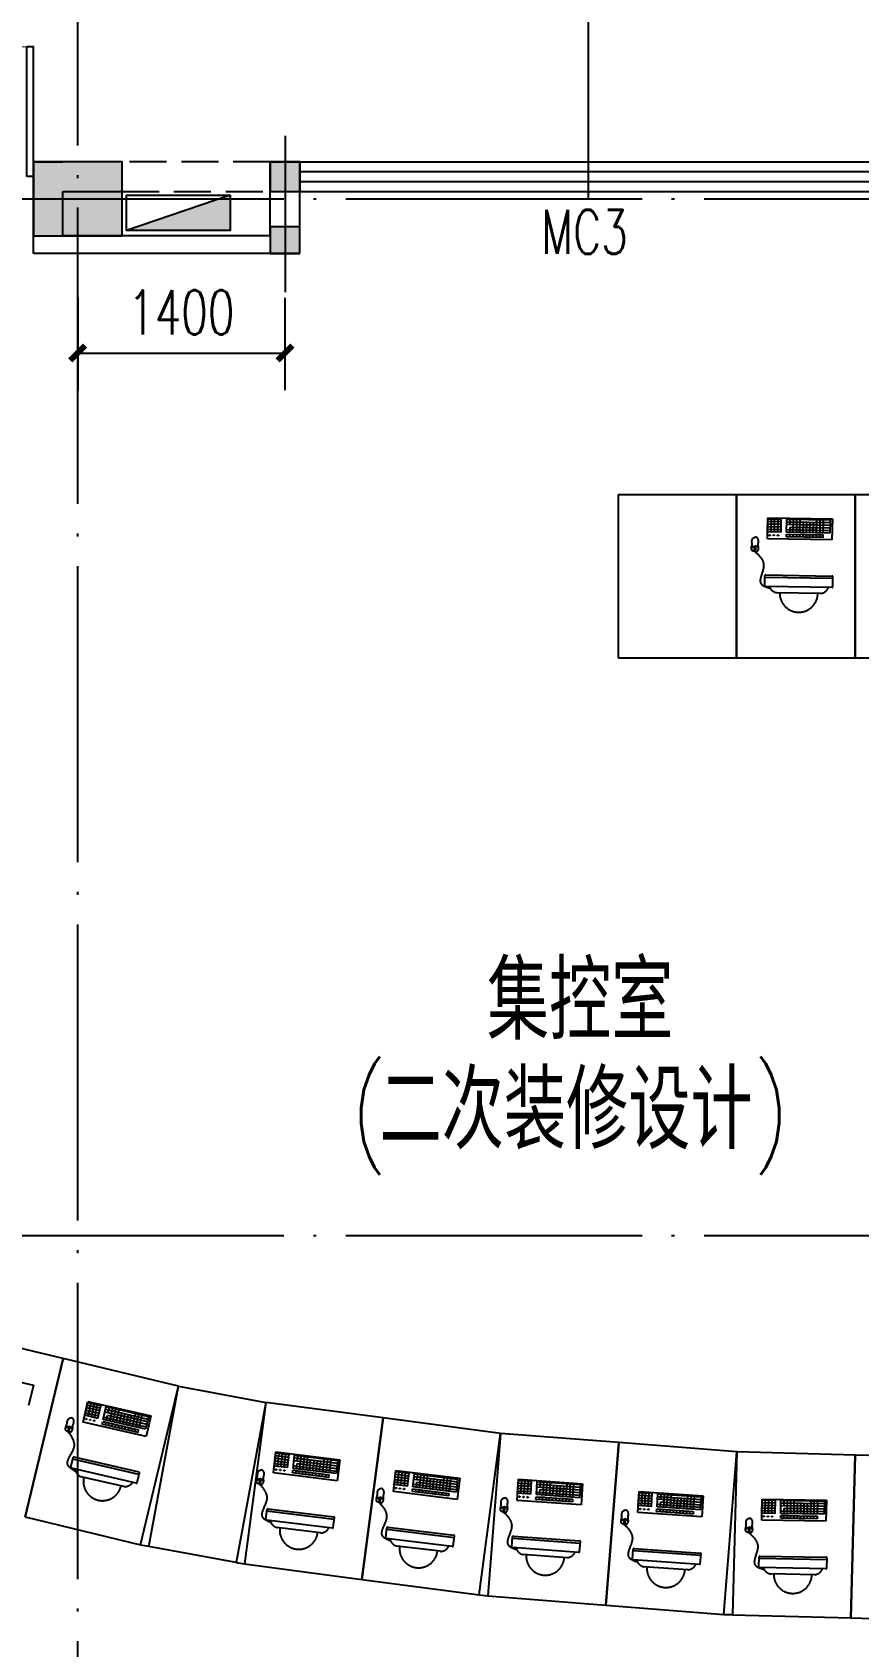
# Model space of a CAD drawing. Extents: x -59142 to 322364, y -122476 to 91021.
# Drawn here: x 32661 to 38244, y 31095 to 41996 of the extents above; entities that cross this region are included whole.
import ezdxf

# ---------------------------------------------------------------- set-up
doc = ezdxf.new("R2010")
doc.units = 0
doc.header["$LTSCALE"] = 1000
doc.header["$MEASUREMENT"] = 0
doc.linetypes.add('DASH', pattern=[0.35, 0.25, -0.1])
doc.linetypes.add('DOTE', pattern=[2.42, 2, -0.2, 0.02, -0.2])
for name, color, linetype in [('CENTRE LINE', 1, 'DOTE'), ('COLUMN', 255, 'Continuous'), ('CURTWALL', 4, 'Continuous'), ('DOTE', 1, 'DOTE'), ('EQUIPMENT', 171, 'Continuous'), ('PUB_DIM', 3, 'Continuous'), ('PUB_HATCH', 255, 'Continuous'), ('TEXT', 62, 'Continuous'), ('WALL', 255, 'Continuous'), ('WINDOW', 4, 'Continuous'), ('WINDOW_TEXT', 7, 'Continuous')]:
    doc.layers.add(name, color=color, linetype=linetype)
doc.styles.add('_TCH_DIM_T3', font='SIMPLEX', dxfattribs={"width": 0.705882, "bigfont": 'GBCBIG'})
doc.styles.add('_TCH_WINDOW', font='SIMPLEX', dxfattribs={"bigfont": 'GBCBIG'})
doc.styles.add('HZTXT', font='geditxt.shx', dxfattribs={"width": 0.8, "bigfont": 'hztxt1.shx'})
doc.styles.get("Standard").update_dxf_attribs({"font": 'gbenor.shx', "bigfont": 'gbcbig.shx'})
doc.dimstyles.new('_TCH_ARCH&&100', dxfattribs={"dimtxt": 297.5, "dimasz": 100, "dimexe": 250, "dimexo": 300, "dimgap": 126.25, "dimtad": 1, "dimdec": 0, "dimzin": 0, "dimdsep": 46, "dimtxsty": '_TCH_DIM_T3', "dimblk": 'ARCHTICK', "dimcen": 0.09, "dimazin": 2, "dimtfac": 1, "dimtdec": 0, "dimtix": 1, "dimtmove": 2, "dimatfit": 3, "dimfxl": 1, "dimtolj": 1, "dimtzin": 0, "dimarcsym": 0})
doc.dimstyles.get("Standard").update_dxf_attribs({"dimscale": 100, "dimtxt": 3.5, "dimasz": 1, "dimexe": 2.5, "dimexo": 3, "dimgap": 1.5, "dimtad": 1, "dimdec": 0, "dimzin": 0, "dimdsep": 46, "dimtxsty": 'Standard', "dimblk": 'ARCHTICK', "dimcen": 0.09, "dimadec": 0, "dimazin": 0, "dimtfac": 1, "dimtdec": 0, "dimtix": 1, "dimtmove": 2, "dimatfit": 3, "dimfxl": 1, "dimtolj": 1, "dimtzin": 0, "dimarcsym": 0})

# ---------------------------------------------------------------- blocks, each defined once
blk = doc.blocks.new('_FZH')
blk.add_lwpolyline([(-0.5, -0.5), (0.5, -0.5), (0.5, 0.5), (-0.5, 0.5)], close=True)
at = {"layer": 'PUB_HATCH'}
blk.add_solid([(-0.5, -0.5), (0.5, -0.5), (-0.5, 0.5), (0.5, 0.5)], dxfattribs=at)
blk = doc.blocks.new('DSADa')
at = {"layer": 'COLUMN', "xscale": 600.0000000000146, "yscale": 500, "zscale": 500}
blk.add_blockref('_FZH', (7100, -40500), dxfattribs=at)
blk = doc.blocks.new('A$C2D237980')
at = {"layer": 'EQUIPMENT'}
for p, q in [((-12350, 12000), (-12350, 10900)), ((-11550, 12000), (-12350, 12000)), ((-11550, 10900), (-11550, 12000)), ((-11550, 12000), (-11550, 10900)), ((-10750, 12000), (-11550, 12000)), ((-10750, 12000), (-10750, 10900)), ((-9950, 12000), (-10750, 12000)), ((-10750, 10900), (-10750, 12000)), ((-12350, 10900), (-11550, 10900)), ((-11550, 10900), (-10750, 10900)), ((-10750, 10900), (-9950, 10900)), ((-16098, 6168), (-16876, 6355)), ((-16098, 6168), (-16355, 5099)), ((-16355, 5099), (-16098, 6168)), ((-15320, 5982), (-16098, 6168)), ((-15577, 4912), (-15320, 5982)), ((-15521, 4900), (-15320, 5982)), ((-15320, 5982), (-14730, 5872)), ((-14730, 5872), (-14931, 4791)), ((-14730, 5872), (-14874, 4782)), ((-14730, 5872), (-14874, 4782)), ((-13937, 5768), (-14730, 5872)), ((-13937, 5768), (-14730, 5872)), ((-14081, 4677), (-13937, 5768)), ((-13937, 5768), (-14081, 4677)), ((-14081, 4677), (-13937, 5768)), ((-13937, 5768), (-14081, 4677)), ((-13144, 5663), (-13937, 5768)), ((-13144, 5663), (-13937, 5768)), ((-13288, 4573), (-13144, 5663)), ((-13288, 4573), (-13144, 5663)), ((-13144, 5663), (-13230, 4567)), ((-13144, 5663), (-13230, 4567)), ((-12346, 5601), (-13144, 5663)), ((-12346, 5601), (-13144, 5663)), ((-12346, 5601), (-12433, 4504)), ((-12433, 4504), (-12346, 5601)), ((-12346, 5601), (-12433, 4504)), ((-12433, 4504), (-12346, 5601)), ((-11549, 5538), (-12346, 5601)), ((-11549, 5538), (-12346, 5601)), ((-11635, 4441), (-11549, 5538)), ((-11635, 4441), (-11549, 5538)), ((-11549, 5538), (-11578, 4438)), ((-10750, 5517), (-11549, 5538)), ((-10779, 4417), (-10750, 5517)), ((-10750, 5517), (-10779, 4417)), ((-9950, 5496), (-10750, 5517)), ((-16355, 5099), (-15577, 4912)), ((-15577, 4912), (-15520, 4901)), ((-14931, 4791), (-15521, 4900)), ((-14931, 4791), (-14874, 4782)), ((-14874, 4782), (-14081, 4677)), ((-14874, 4782), (-14081, 4677)), ((-14081, 4677), (-13288, 4573)), ((-14081, 4677), (-13288, 4573)), ((-13288, 4573), (-13230, 4567)), ((-13230, 4567), (-12433, 4504)), ((-13230, 4567), (-12433, 4504)), ((-12433, 4504), (-11635, 4441)), ((-12433, 4504), (-11635, 4441)), ((-11635, 4441), (-11578, 4440)), ((-11578, 4438), (-10779, 4417)), ((-10779, 4417), (-9979, 4396))]:
    blk.add_line(p, q, dxfattribs=at)
at = {"layer": 'EQUIPMENT', "linetype": 'DASH', "ltscale": 250}
for p, q in [((-11340, 11703), (-11338, 11846)), ((-11340, 11751), (-11338, 11839)), ((-11340, 11751), (-11338, 11839)), ((-11339, 11804), (-11248, 11802)), ((-11339, 11786), (-11249, 11785)), ((-11338, 11846), (-10903, 11838)), ((-11338, 11839), (-11248, 11838)), ((-11338, 11822), (-11248, 11820)), ((-11317, 11750), (-11315, 11839)), ((-11294, 11750), (-11293, 11839)), ((-11272, 11749), (-11270, 11838)), ((-11249, 11749), (-11248, 11838)), ((-11212, 11748), (-11210, 11837)), ((-11212, 11748), (-11210, 11837)), ((-11212, 11748), (-11210, 11837)), ((-11211, 11819), (-10918, 11814)), ((-11211, 11802), (-10918, 11797)), ((-11210, 11837), (-10917, 11832)), ((-11189, 11783), (-10918, 11779)), ((-11189, 11748), (-11189, 11783)), ((-11188, 11801), (-11188, 11837)), ((-11167, 11748), (-11165, 11836)), ((-11144, 11747), (-11143, 11836)), ((-11122, 11747), (-11120, 11836)), ((-11099, 11746), (-11098, 11817)), ((-11077, 11746), (-11075, 11817)), ((-11054, 11746), (-11053, 11817)), ((-11032, 11745), (-11030, 11816)), ((-11009, 11745), (-11007, 11834)), ((-10986, 11744), (-10985, 11833)), ((-10964, 11744), (-10962, 11833)), ((-10917, 11832), (-10919, 11743)), ((-10903, 11838), (-10906, 11696)), ((-11249, 11749), (-11340, 11751)), ((-11249, 11749), (-11340, 11751)), ((-10906, 11696), (-11340, 11703)), ((-11339, 11768), (-11249, 11767)), ((-11212, 11766), (-10919, 11761)), ((-10919, 11743), (-11212, 11748)), ((-11212, 11735), (-11157, 11734)), ((-11212, 11717), (-11212, 11735)), ((-11212, 11717), (-11212, 11735)), ((-11212, 11735), (-10964, 11730)), ((-10964, 11712), (-11212, 11717)), ((-11190, 11716), (-11190, 11734)), ((-11167, 11716), (-11167, 11734)), ((-11145, 11716), (-11144, 11733)), ((-11122, 11715), (-11122, 11733)), ((-11100, 11715), (-11099, 11733)), ((-11077, 11714), (-11077, 11732)), ((-11055, 11714), (-11054, 11732)), ((-11032, 11714), (-11032, 11731)), ((-11010, 11713), (-11009, 11731)), ((-10987, 11713), (-10987, 11731)), ((-10964, 11712), (-10964, 11730)), ((-11426, 11627), (-11426, 11618)), ((-11425, 11653), (-11425, 11643)), ((-11425, 11627), (-11425, 11618)), ((-11424, 11653), (-11424, 11643)), ((-11359, 11387), (-11358, 11455)), ((-11353, 11460), (-10904, 11452)), ((-10899, 11435), (-11358, 11443)), ((-10905, 11375), (-11354, 11382)), ((-10982, 11335), (-11279, 11340)), ((-16723, 6088), (-16299, 5990)), ((-16299, 5990), (-16332, 5851)), ((-15963, 5740), (-15931, 5879)), ((-15952, 5786), (-15932, 5872)), ((-15952, 5786), (-15932, 5872)), ((-15864, 5765), (-15952, 5786)), ((-15864, 5765), (-15952, 5786)), ((-15948, 5803), (-15860, 5783)), ((-15944, 5820), (-15856, 5800)), ((-15940, 5838), (-15852, 5817)), ((-15936, 5855), (-15848, 5835)), ((-15932, 5872), (-15844, 5852)), ((-15931, 5879), (-15507, 5781)), ((-15930, 5781), (-15910, 5867)), ((-15908, 5776), (-15888, 5862)), ((-15886, 5771), (-15866, 5857)), ((-15864, 5765), (-15844, 5852)), ((-15828, 5757), (-15808, 5844)), ((-15828, 5757), (-15808, 5844)), ((-15828, 5757), (-15808, 5844)), ((-15816, 5809), (-15530, 5743)), ((-15812, 5826), (-15526, 5760)), ((-15808, 5844), (-15522, 5778)), ((-15806, 5752), (-15798, 5787)), ((-15798, 5787), (-15534, 5726)), ((-15794, 5804), (-15786, 5838)), ((-15784, 5747), (-15764, 5833)), ((-15762, 5742), (-15742, 5828)), ((-15740, 5737), (-15720, 5823)), ((-15718, 5732), (-15702, 5801)), ((-15696, 5727), (-15680, 5796)), ((-15674, 5722), (-15658, 5791)), ((-15652, 5716), (-15636, 5786)), ((-15630, 5711), (-15610, 5798)), ((-15608, 5706), (-15588, 5793)), ((-15586, 5701), (-15566, 5788)), ((-15522, 5778), (-15542, 5691)), ((-15507, 5781), (-15539, 5642)), ((-16062, 5682), (-16064, 5674)), ((-16061, 5682), (-16063, 5674)), ((-16056, 5708), (-16058, 5699)), ((-16055, 5708), (-16057, 5698)), ((-15539, 5642), (-15963, 5740)), ((-15835, 5726), (-15831, 5744)), ((-15835, 5726), (-15831, 5744)), ((-15593, 5670), (-15835, 5726)), ((-15831, 5744), (-15777, 5731)), ((-15831, 5744), (-15589, 5688)), ((-15542, 5691), (-15828, 5757)), ((-15824, 5774), (-15538, 5708)), ((-15813, 5721), (-15809, 5738)), ((-15791, 5716), (-15787, 5733)), ((-15769, 5711), (-15765, 5728)), ((-15747, 5706), (-15743, 5723)), ((-15725, 5701), (-15721, 5718)), ((-15703, 5696), (-15699, 5713)), ((-15681, 5691), (-15677, 5708)), ((-15659, 5686), (-15655, 5703)), ((-15637, 5681), (-15633, 5698)), ((-15615, 5676), (-15611, 5693)), ((-15593, 5670), (-15589, 5688)), ((-16047, 5435), (-16032, 5500)), ((-15587, 5386), (-16034, 5489)), ((-16026, 5504), (-15588, 5403)), ((-14678, 5396), (-14661, 5538)), ((-14672, 5443), (-14661, 5531)), ((-14672, 5443), (-14661, 5531)), ((-14670, 5461), (-14580, 5450)), ((-14668, 5478), (-14578, 5467)), ((-14666, 5496), (-14576, 5485)), ((-14664, 5513), (-14574, 5502)), ((-14661, 5538), (-14229, 5485)), ((-14661, 5531), (-14572, 5520)), ((-14650, 5440), (-14639, 5528)), ((-14627, 5437), (-14617, 5526)), ((-14605, 5435), (-14594, 5523)), ((-14583, 5432), (-14572, 5520)), ((-14545, 5427), (-14535, 5516)), ((-14545, 5427), (-14535, 5516)), ((-14545, 5427), (-14535, 5516)), ((-14539, 5480), (-14248, 5445)), ((-14537, 5498), (-14246, 5462)), ((-14535, 5516), (-14244, 5480)), ((-14523, 5425), (-14519, 5460)), ((-14519, 5460), (-14250, 5427)), ((-14517, 5477), (-14512, 5513)), ((-14501, 5422), (-14490, 5510)), ((-14478, 5419), (-14467, 5507)), ((-14456, 5416), (-14445, 5505)), ((-14434, 5414), (-14425, 5484)), ((-14411, 5411), (-14403, 5481)), ((-14389, 5408), (-14380, 5479)), ((-14366, 5405), (-14358, 5476)), ((-14344, 5403), (-14333, 5491)), ((-14322, 5400), (-14311, 5488)), ((-14299, 5397), (-14288, 5485)), ((-14244, 5480), (-14255, 5392)), ((-14229, 5485), (-14247, 5343)), ((-15605, 5328), (-16043, 5429)), ((-15689, 5304), (-15978, 5371)), ((-14768, 5355), (-14769, 5345)), ((-14767, 5355), (-14768, 5345)), ((-14247, 5343), (-14678, 5396)), ((-14583, 5432), (-14672, 5443)), ((-14583, 5432), (-14672, 5443)), ((-14549, 5396), (-14547, 5414)), ((-14549, 5396), (-14547, 5414)), ((-14303, 5366), (-14549, 5396)), ((-14547, 5414), (-14492, 5407)), ((-14547, 5414), (-14301, 5383)), ((-14255, 5392), (-14545, 5427)), ((-14543, 5445), (-14252, 5409)), ((-14527, 5393), (-14525, 5411)), ((-14505, 5391), (-14502, 5408)), ((-14482, 5388), (-14480, 5405)), ((-14460, 5385), (-14458, 5403)), ((-14437, 5382), (-14435, 5400)), ((-14415, 5380), (-14413, 5397)), ((-14393, 5377), (-14390, 5394)), ((-14370, 5374), (-14368, 5392)), ((-14348, 5371), (-14346, 5389)), ((-14326, 5369), (-14323, 5386)), ((-14303, 5366), (-14301, 5383)), ((-13868, 5271), (-13851, 5413)), ((-13863, 5318), (-13852, 5406)), ((-13863, 5318), (-13852, 5406)), ((-13858, 5353), (-13769, 5342)), ((-13856, 5371), (-13767, 5360)), ((-13854, 5388), (-13764, 5377)), ((-13852, 5406), (-13762, 5395)), ((-13851, 5413), (-13420, 5360)), ((-13840, 5315), (-13829, 5403)), ((-13818, 5312), (-13807, 5401)), ((-13795, 5310), (-13785, 5398)), ((-13773, 5307), (-13762, 5395)), ((-13736, 5302), (-13725, 5391)), ((-13736, 5302), (-13725, 5391)), ((-13736, 5302), (-13725, 5391)), ((-13729, 5355), (-13439, 5320)), ((-13727, 5373), (-13436, 5337)), ((-13725, 5391), (-13434, 5355)), ((-13707, 5353), (-13703, 5388)), ((-13691, 5297), (-13680, 5385)), ((-13669, 5294), (-13658, 5382)), ((-13646, 5291), (-13636, 5380)), ((-13624, 5289), (-13615, 5359)), ((-13602, 5286), (-13593, 5356)), ((-13579, 5283), (-13571, 5354)), ((-13557, 5280), (-13548, 5351)), ((-13534, 5278), (-13524, 5366)), ((-13512, 5275), (-13501, 5363)), ((-13490, 5272), (-13479, 5360)), ((-13434, 5355), (-13445, 5267)), ((-13420, 5360), (-13437, 5218)), ((-13033, 5211), (-13023, 5354)), ((-13030, 5259), (-13024, 5347)), ((-13030, 5259), (-13024, 5347)), ((-13024, 5347), (-12934, 5341)), ((-13023, 5354), (-12590, 5323)), ((-13007, 5257), (-13001, 5346)), ((-12985, 5256), (-12979, 5344)), ((-12962, 5254), (-12956, 5343)), ((-14771, 5329), (-14772, 5320)), ((-14770, 5328), (-14771, 5320)), ((-13437, 5218), (-13868, 5271)), ((-13773, 5307), (-13863, 5318)), ((-13773, 5307), (-13863, 5318)), ((-13860, 5336), (-13771, 5325)), ((-13740, 5271), (-13738, 5289)), ((-13740, 5271), (-13738, 5289)), ((-13494, 5241), (-13740, 5271)), ((-13738, 5289), (-13683, 5282)), ((-13738, 5289), (-13491, 5258)), ((-13445, 5267), (-13736, 5302)), ((-13734, 5320), (-13443, 5284)), ((-13717, 5268), (-13715, 5286)), ((-13714, 5300), (-13709, 5335)), ((-13709, 5335), (-13441, 5302)), ((-13695, 5266), (-13693, 5283)), ((-13673, 5263), (-13670, 5280)), ((-13650, 5260), (-13648, 5278)), ((-13628, 5257), (-13626, 5275)), ((-13605, 5255), (-13603, 5272)), ((-13583, 5252), (-13581, 5269)), ((-13561, 5249), (-13559, 5267)), ((-13538, 5246), (-13536, 5264)), ((-13516, 5244), (-13514, 5261)), ((-13494, 5241), (-13491, 5258)), ((-12940, 5252), (-13030, 5259)), ((-12940, 5252), (-13030, 5259)), ((-13028, 5276), (-12939, 5270)), ((-13027, 5294), (-12937, 5288)), ((-13026, 5312), (-12936, 5306)), ((-13025, 5330), (-12935, 5323)), ((-12940, 5252), (-12934, 5341)), ((-12905, 5218), (-12903, 5236)), ((-12905, 5218), (-12903, 5236)), ((-12903, 5236), (-12848, 5232)), ((-12903, 5236), (-12656, 5219)), ((-12902, 5250), (-12896, 5338)), ((-12902, 5250), (-12896, 5338)), ((-12902, 5250), (-12896, 5338)), ((-12610, 5229), (-12902, 5250)), ((-12901, 5267), (-12609, 5247)), ((-12899, 5303), (-12606, 5282)), ((-12897, 5321), (-12605, 5300)), ((-12896, 5338), (-12604, 5318)), ((-12882, 5217), (-12881, 5234)), ((-12880, 5248), (-12877, 5284)), ((-12877, 5284), (-12608, 5265)), ((-12876, 5301), (-12874, 5337)), ((-12860, 5215), (-12858, 5233)), ((-12857, 5247), (-12851, 5335)), ((-12835, 5245), (-12829, 5334)), ((-12812, 5243), (-12806, 5332)), ((-12790, 5242), (-12785, 5313)), ((-12767, 5240), (-12762, 5311)), ((-12745, 5239), (-12740, 5310)), ((-12722, 5237), (-12717, 5308)), ((-12700, 5236), (-12694, 5324)), ((-12677, 5234), (-12671, 5323)), ((-12655, 5232), (-12649, 5321)), ((-12604, 5318), (-12610, 5229)), ((-12590, 5323), (-12600, 5181)), ((-12218, 5129), (-12208, 5271)), ((-12215, 5176), (-12209, 5265)), ((-12215, 5176), (-12209, 5265)), ((-12210, 5247), (-12120, 5241)), ((-12209, 5265), (-12119, 5259)), ((-12208, 5271), (-11775, 5241)), ((-12192, 5175), (-12186, 5263)), ((-12170, 5173), (-12164, 5262)), ((-12147, 5172), (-12141, 5260)), ((-12125, 5170), (-12119, 5259)), ((-12087, 5167), (-12081, 5256)), ((-12087, 5167), (-12081, 5256)), ((-12087, 5167), (-12081, 5256)), ((-12082, 5238), (-11790, 5218)), ((-12081, 5256), (-11789, 5235)), ((-12061, 5219), (-12059, 5254)), ((-12042, 5164), (-12036, 5253)), ((-12020, 5163), (-12014, 5251)), ((-11997, 5161), (-11991, 5250)), ((-11885, 5153), (-11879, 5242)), ((-11862, 5152), (-11856, 5240)), ((-11840, 5150), (-11834, 5239)), ((-11789, 5235), (-11795, 5147)), ((-11775, 5241), (-11785, 5099)), ((-14729, 5084), (-14721, 5151)), ((-14267, 5083), (-14723, 5139)), ((-14716, 5155), (-14270, 5100)), ((-13961, 5204), (-13962, 5195)), ((-13960, 5204), (-13961, 5195)), ((-13958, 5230), (-13959, 5220)), ((-13957, 5230), (-13958, 5220)), ((-13122, 5139), (-13123, 5131)), ((-13121, 5139), (-13122, 5131)), ((-13120, 5166), (-13121, 5156)), ((-13119, 5166), (-13120, 5156)), ((-12600, 5181), (-13033, 5211)), ((-12657, 5201), (-12905, 5218)), ((-12837, 5214), (-12836, 5231)), ((-12815, 5212), (-12813, 5230)), ((-12792, 5210), (-12791, 5228)), ((-12770, 5209), (-12768, 5227)), ((-12747, 5207), (-12746, 5225)), ((-12725, 5206), (-12723, 5223)), ((-12702, 5204), (-12701, 5222)), ((-12680, 5203), (-12678, 5220)), ((-12657, 5201), (-12656, 5219)), ((-11785, 5099), (-12218, 5129)), ((-12125, 5170), (-12215, 5176)), ((-12125, 5170), (-12215, 5176)), ((-12213, 5194), (-12124, 5188)), ((-12212, 5212), (-12122, 5205)), ((-12211, 5229), (-12121, 5223)), ((-12090, 5136), (-12088, 5154)), ((-12090, 5136), (-12088, 5154)), ((-11842, 5119), (-12090, 5136)), ((-12088, 5154), (-12033, 5150)), ((-12088, 5154), (-11841, 5136)), ((-11795, 5147), (-12087, 5167)), ((-12086, 5185), (-11794, 5165)), ((-12084, 5221), (-11791, 5200)), ((-12067, 5134), (-12066, 5152)), ((-12065, 5166), (-12062, 5201)), ((-12062, 5201), (-11793, 5182)), ((-12045, 5133), (-12043, 5150)), ((-12022, 5131), (-12021, 5149)), ((-12000, 5130), (-11998, 5147)), ((-11977, 5128), (-11976, 5146)), ((-11975, 5159), (-11970, 5230)), ((-11955, 5126), (-11953, 5144)), ((-11952, 5158), (-11947, 5229)), ((-11932, 5125), (-11931, 5143)), ((-11930, 5156), (-11925, 5227)), ((-11910, 5123), (-11908, 5141)), ((-11907, 5155), (-11902, 5226)), ((-11887, 5122), (-11886, 5139)), ((-11865, 5120), (-11863, 5138)), ((-11842, 5119), (-11841, 5136)), ((-11380, 5078), (-11378, 5220)), ((-11379, 5125), (-11378, 5214)), ((-11379, 5125), (-11378, 5214)), ((-11379, 5178), (-11288, 5177)), ((-11379, 5161), (-11289, 5159)), ((-11379, 5143), (-11289, 5141)), ((-11289, 5123), (-11379, 5125)), ((-11289, 5123), (-11379, 5125)), ((-11378, 5220), (-10943, 5213)), ((-11378, 5214), (-11288, 5212)), ((-11378, 5196), (-11288, 5195)), ((-11357, 5125), (-11355, 5213)), ((-11334, 5124), (-11333, 5213)), ((-11312, 5124), (-11310, 5213)), ((-11289, 5123), (-11288, 5212)), ((-11252, 5123), (-11250, 5212)), ((-11252, 5123), (-11250, 5212)), ((-11252, 5123), (-11250, 5212)), ((-11251, 5194), (-10958, 5189)), ((-11251, 5176), (-10958, 5171)), ((-11251, 5141), (-10958, 5135)), ((-11250, 5212), (-10957, 5206)), ((-11229, 5158), (-10958, 5153)), ((-11229, 5122), (-11229, 5158)), ((-11228, 5176), (-11228, 5211)), ((-11207, 5122), (-11205, 5211)), ((-11184, 5122), (-11183, 5210)), ((-11162, 5121), (-11160, 5210)), ((-11139, 5121), (-11138, 5192)), ((-11117, 5120), (-11115, 5191)), ((-11094, 5120), (-11093, 5191)), ((-11071, 5120), (-11070, 5191)), ((-11049, 5119), (-11047, 5208)), ((-11026, 5119), (-11025, 5208)), ((-11004, 5118), (-11002, 5207)), ((-10957, 5206), (-10959, 5118)), ((-10943, 5213), (-10946, 5070)), ((-14279, 5024), (-14725, 5078)), ((-14360, 4992), (-14655, 5028)), ((-13920, 4959), (-13912, 5026)), ((-13906, 5030), (-13460, 4976)), ((-12307, 5057), (-12308, 5048)), ((-12306, 5057), (-12307, 5048)), ((-12305, 5083), (-12306, 5074)), ((-12304, 5083), (-12305, 5073)), ((-11465, 5028), (-11465, 5018)), ((-11464, 5027), (-11464, 5018)), ((-10946, 5070), (-11380, 5078)), ((-10959, 5118), (-11252, 5123)), ((-11252, 5109), (-11197, 5108)), ((-11252, 5091), (-11252, 5109)), ((-11252, 5091), (-11252, 5109)), ((-11252, 5109), (-11004, 5105)), ((-11004, 5087), (-11252, 5091)), ((-11230, 5091), (-11230, 5109)), ((-11207, 5090), (-11207, 5108)), ((-11185, 5090), (-11184, 5108)), ((-11162, 5090), (-11162, 5107)), ((-11140, 5089), (-11139, 5107)), ((-11117, 5089), (-11117, 5107)), ((-11095, 5088), (-11094, 5106)), ((-11072, 5088), (-11072, 5106)), ((-11049, 5088), (-11049, 5105)), ((-11027, 5087), (-11027, 5105)), ((-11004, 5087), (-11004, 5105)), ((-13470, 4899), (-13916, 4953)), ((-13457, 4958), (-13913, 5014)), ((-13068, 4897), (-13063, 4964)), ((-12606, 4921), (-13064, 4953)), ((-13058, 4969), (-12610, 4938)), ((-11466, 5001), (-11466, 4992)), ((-11465, 5001), (-11465, 4992)), ((-13550, 4867), (-13845, 4903)), ((-12615, 4860), (-13064, 4892)), ((-12694, 4824), (-12991, 4845)), ((-12253, 4815), (-12248, 4882)), ((-11791, 4838), (-12249, 4870)), ((-11800, 4778), (-12249, 4809)), ((-12243, 4887), (-11795, 4855)), ((-11399, 4762), (-11398, 4829)), ((-10939, 4810), (-11398, 4818)), ((-11393, 4834), (-10943, 4827)), ((-11879, 4742), (-12176, 4763)), ((-10945, 4749), (-11394, 4757)), ((-11022, 4709), (-11319, 4714))]:
    blk.add_line(p, q, dxfattribs=at)
at = {"layer": 'EQUIPMENT', "linetype": 'DASH', "ltscale": 200}
for p, q in [((-10900, 11379), (-10899, 11447)), ((-15599, 5331), (-15584, 5397)), ((-14274, 5028), (-14265, 5095)), ((-13464, 4903), (-13456, 4970)), ((-12610, 4865), (-12605, 4932)), ((-11795, 4783), (-11790, 4850)), ((-10940, 4754), (-10939, 4821))]:
    blk.add_line(p, q, dxfattribs=at)
at = {"layer": 'EQUIPMENT', "linetype": 'DASH', "ltscale": 250}
for centre in [(-11326, 11728), (-11298, 11728), (-11270, 11727), (-15943, 5761), (-15916, 5755), (-15889, 5749), (-14661, 5419), (-14633, 5416), (-14605, 5413), (-13851, 5294), (-13823, 5291), (-13796, 5288), (-13017, 5236), (-12989, 5234), (-12961, 5232), (-12202, 5153), (-12174, 5151), (-12146, 5150), (-11366, 5103), (-11338, 5102), (-11310, 5102)]:
    blk.add_circle(centre, 3.1, dxfattribs=at)
for centre, radius, start, end in [((-11353, 11455), 5, 89.0037, 179), ((-11354, 11387), 5, 179, 269), ((-11268, 11405), 65.7, 200.1197, 260.9248), ((-11130, 11337), 129, 179.0037, 359.0037), ((-10990, 11400), 65.7, 277.0752, 337.8803), ((-16027, 5499), 5, 77.0037, 167), ((-16042, 5434), 5, 167, 257), ((-15954, 5432), 65.7, 188.1197, 248.9248), ((-15833, 5338), 129, 167.0037, 347.0037), ((-15683, 5370), 65.7, 265.0752, 325.8803), ((-14716, 5150), 5, 83.0037, 173), ((-14725, 5083), 5, 173, 263), ((-14637, 5091), 65.7, 194.1197, 254.9248), ((-14507, 5010), 129, 173.0037, 353.0037), ((-14361, 5057), 65.7, 271.0752, 331.8803), ((-13907, 5025), 5, 83.0037, 173), ((-13915, 4958), 5, 173, 263), ((-13828, 4966), 65.7, 194.1197, 254.9248), ((-13058, 4964), 5, 86.0037, 176), ((-13698, 4885), 129, 173.0037, 353.0037), ((-13552, 4932), 65.7, 271.0752, 331.8803), ((-13063, 4897), 5, 176, 266), ((-12977, 4909), 65.7, 197.1197, 257.9248), ((-12842, 4835), 129, 176.0037, 356.0037), ((-12699, 4890), 65.7, 274.0752, 334.8803), ((-12248, 4814), 5, 176, 266), ((-12243, 4882), 5, 86.0037, 176), ((-12162, 4827), 65.7, 197.1197, 257.9248), ((-11393, 4829), 5, 89.0037, 179), ((-12027, 4752), 129, 176.0037, 356.0037), ((-11884, 4808), 65.7, 274.0752, 334.8803), ((-11394, 4762), 5, 179, 269), ((-11308, 4779), 65.7, 200.1197, 260.9248), ((-11170, 4712), 129, 179.0037, 359.0037), ((-11030, 4774), 65.7, 277.0752, 337.8803)]:
    blk.add_arc(centre, radius, start, end, dxfattribs=at)
at = {"layer": 'EQUIPMENT', "linetype": 'DASH', "ltscale": 200}
for centre, start, end in [((-10904, 11447), 359, 89.0037), ((-10905, 11380), 269, 359), ((-15589, 5398), 347, 77.0037), ((-15604, 5332), 257, 347), ((-14279, 5028), 263, 353), ((-14270, 5096), 353, 83.0037), ((-13461, 4971), 353, 83.0037), ((-12610, 4933), 356, 86.0037), ((-13469, 4904), 263, 353), ((-12615, 4865), 266, 356), ((-11795, 4850), 356, 86.0037), ((-10944, 4822), 359, 89.0037), ((-11800, 4783), 266, 356), ((-10945, 4754), 269, 359)]:
    blk.add_arc(centre, 5, start, end, dxfattribs=at)
at = {"layer": 'EQUIPMENT', "linetype": 'DASH', "ltscale": 250}
for centre, major_axis in [((-11425, 11635), (-0.15, -8.48)), ((-11425, 11635), (-0.07, -3.81)), ((-16060, 5690), (-1.91, -8.26)), ((-16060, 5690), (-0.86, -3.71)), ((-14769, 5337), (-1.03, -8.42)), ((-14769, 5337), (-0.46, -3.78)), ((-13960, 5212), (-1.03, -8.42)), ((-13960, 5212), (-0.46, -3.78)), ((-13121, 5148), (-0.59, -8.46)), ((-13121, 5148), (-0.27, -3.8)), ((-12306, 5065), (-0.59, -8.46)), ((-12306, 5065), (-0.27, -3.8)), ((-11465, 5009), (-0.15, -8.48)), ((-11465, 5009), (-0.07, -3.81))]:
    blk.add_ellipse(centre, major_axis=major_axis, ratio=0.331977, dxfattribs=at)
for points in [[(-11425, 11618), (-11444, 11624), (-11449, 11641), (-11445, 11667), (-11446, 11681), (-11444, 11699), (-11434, 11712), (-11424, 11715)], [(-11425, 11618), (-11407, 11623), (-11401, 11640), (-11404, 11666), (-11402, 11681), (-11403, 11699), (-11413, 11712), (-11424, 11715)], [(-11449, 11645), (-11437, 11652), (-11425, 11655)], [(-11449, 11642), (-11437, 11649), (-11425, 11653)], [(-11401, 11644), (-11413, 11651), (-11425, 11655)], [(-11425, 11618), (-11367, 11526), (-11385, 11401), (-11325, 11371)], [(-11401, 11641), (-11413, 11649), (-11424, 11653)], [(-16064, 5674), (-16080, 5684), (-16082, 5702), (-16073, 5726), (-16071, 5740), (-16065, 5757), (-16052, 5768), (-16042, 5769)], [(-16082, 5703), (-16068, 5707), (-16056, 5708)], [(-16064, 5674), (-16026, 5572), (-16070, 5453), (-16017, 5411)], [(-16081, 5705), (-16068, 5709), (-16055, 5710)], [(-16064, 5674), (-16045, 5675), (-16035, 5691), (-16033, 5717), (-16028, 5730), (-16026, 5748), (-16032, 5763), (-16042, 5769)], [(-16034, 5694), (-16044, 5704), (-16055, 5710)], [(-16035, 5692), (-16045, 5701), (-16055, 5708)], [(-14771, 5320), (-14789, 5328), (-14793, 5346), (-14786, 5371), (-14785, 5385), (-14782, 5403), (-14770, 5415), (-14759, 5417)], [(-14793, 5347), (-14780, 5352), (-14768, 5355)], [(-14792, 5349), (-14779, 5355), (-14767, 5357)], [(-14771, 5320), (-14752, 5323), (-14744, 5340), (-14745, 5366), (-14742, 5380), (-14741, 5398), (-14750, 5412), (-14759, 5417)], [(-14744, 5343), (-14755, 5352), (-14767, 5357)], [(-14744, 5341), (-14755, 5349), (-14767, 5355)], [(-14771, 5320), (-14723, 5223), (-14754, 5100), (-14697, 5064)], [(-13962, 5195), (-13979, 5203), (-13983, 5221), (-13976, 5246), (-13976, 5260), (-13972, 5278), (-13960, 5290), (-13950, 5292)], [(-13962, 5195), (-13943, 5198), (-13935, 5215), (-13935, 5241), (-13932, 5255), (-13932, 5273), (-13940, 5287), (-13950, 5292)], [(-13983, 5224), (-13970, 5230), (-13957, 5232)], [(-13983, 5222), (-13970, 5227), (-13958, 5230)], [(-13962, 5195), (-13914, 5098), (-13945, 4975), (-13888, 4939)], [(-13934, 5218), (-13946, 5227), (-13957, 5232)], [(-13935, 5216), (-13946, 5224), (-13957, 5230)], [(-13122, 5131), (-13140, 5138), (-13145, 5155), (-13139, 5181), (-13140, 5195), (-13137, 5213), (-13126, 5226), (-13116, 5228)], [(-13145, 5158), (-13132, 5165), (-13120, 5168)], [(-13145, 5156), (-13132, 5163), (-13120, 5166)], [(-13122, 5131), (-13104, 5135), (-13096, 5152), (-13098, 5178), (-13096, 5192), (-13096, 5210), (-13105, 5224), (-13116, 5228)], [(-13122, 5131), (-13069, 5036), (-13094, 4912), (-13035, 4879)], [(-13096, 5155), (-13108, 5163), (-13120, 5168)], [(-13096, 5153), (-13108, 5161), (-13119, 5166)], [(-12307, 5048), (-12325, 5055), (-12330, 5073), (-12324, 5098), (-12325, 5113), (-12322, 5130), (-12311, 5143), (-12301, 5145)], [(-12307, 5048), (-12289, 5053), (-12281, 5069), (-12283, 5096), (-12281, 5110), (-12281, 5128), (-12290, 5142), (-12301, 5145)], [(-12330, 5076), (-12317, 5082), (-12305, 5086)], [(-12330, 5074), (-12317, 5080), (-12305, 5083)], [(-12307, 5048), (-12254, 4954), (-12279, 4829), (-12220, 4796)], [(-12281, 5073), (-12293, 5081), (-12305, 5086)], [(-12281, 5070), (-12293, 5078), (-12304, 5083)], [(-11465, 4992), (-11483, 4998), (-11489, 5016), (-11485, 5042), (-11486, 5056), (-11484, 5074), (-11474, 5087), (-11464, 5090)], [(-11489, 5019), (-11477, 5026), (-11465, 5030)], [(-11489, 5017), (-11477, 5024), (-11465, 5028)], [(-11465, 4992), (-11447, 4998), (-11441, 5015), (-11444, 5041), (-11442, 5055), (-11443, 5073), (-11453, 5087), (-11464, 5090)], [(-11440, 5018), (-11453, 5026), (-11465, 5030)], [(-11441, 5016), (-11453, 5023), (-11464, 5027)], [(-11465, 4992), (-11407, 4901), (-11425, 4775), (-11365, 4745)]]:
    blk.add_spline(points, degree=3, dxfattribs=at)
blk = doc.blocks.new('trwt')
at = {"layer": 'EQUIPMENT'}
h = blk.add_hatch(color=256, dxfattribs=at)
h.dxf.hatch_style = 1
h.paths.add_polyline_path([(240, 0), (240, 700), (0, 700)])
blk.add_line((0, 700), (240, 0), dxfattribs=at)
blk.add_lwpolyline([(0, 700), (240, 700), (240, 0), (0, 0)], close=True, dxfattribs=at)
blk = doc.blocks.new('_ArchTick')
at = {"color": 0, "linetype": 'ByBlock', "const_width": 0.4}
blk.add_lwpolyline([(-0.5, -0.5), (0.5, 0.5)], dxfattribs=at)
blk = doc.blocks.new('*D926')
at = {"layer": 'Defpoints', "color": 0, "transparency": 16777216}
for p in [(32968, 40502), (34368, 40502), (34368, 39830)]:
    blk.add_point(p, dxfattribs=at)
at = {"layer": 'PUB_DIM', "color": 0, "lineweight": -2, "transparency": 16777216}
for p, q in [((32968, 40202), (32968, 39580)), ((34368, 40202), (34368, 39580)), ((32968, 39830), (34368, 39830))]:
    blk.add_line(p, q, dxfattribs=at)
at = {"layer": 'PUB_DIM', "color": 0, "lineweight": -2, "transparency": 16777216, "xscale": 100, "yscale": 100, "zscale": 100, "rotation": 180}
blk.add_blockref('_ArchTick', (32968, 39830), dxfattribs=at)
at = {"layer": 'PUB_DIM', "color": 0, "lineweight": -2, "transparency": 16777216, "xscale": 100, "yscale": 100, "zscale": 100}
blk.add_blockref('_ArchTick', (34368, 39830), dxfattribs=at)
at = {"layer": 'PUB_DIM', "color": 0, "transparency": 16777216, "insert": (33668, 40105), "char_height": 297.5, "attachment_point": 5, "style": '_TCH_DIM_T3'}
blk.add_mtext('\\A1;1400', dxfattribs=at)
blk = doc.blocks.new('$DorLib2D$00000002')
for p, q in [((-0.5, 0), (-0.5, 0.4875)), ((-0.475, 0.4875), (-0.5, 0.4875)), ((-0.475, 0), (-0.475, 0.4875)), ((0.475, 0), (0.475, 0.4875)), ((0.475, 0.4875), (0.5, 0.4875)), ((0.5, 0), (0.5, 0.4875)), ((-0.5, 0), (-0.475, 0)), ((0.5, 0), (0.475, 0))]:
    blk.add_line(p, q)
at = {"lineweight": 13}
for centre, start, end in [((-0.4875, 0), 0, 88.53072), ((0.4875, 0), 91.46928, 180)]:
    blk.add_arc(centre, 0.4875, start, end, dxfattribs=at)
blk = doc.blocks.new('*D1617')
at = {"color": 0, "lineweight": -2, "transparency": 16777216}
for p, q in [((28968, 40622), (28968, 39269)), ((28968, 39269), (30408, 39069)), ((30408, 39069), (30408, 37778))]:
    blk.add_line(p, q, dxfattribs=at)
at = {"layer": 'Defpoints', "color": 0, "transparency": 16777216}
for p in [(28968, 40922), (30408, 38869), (49318, 26622)]:
    blk.add_point(p, dxfattribs=at)
at = {"color": 0, "transparency": 16777216, "insert": (30083, 38249), "char_height": 350, "attachment_point": 5, "rotation": 90}
blk.add_mtext('\\A1;20350', dxfattribs=at)
blk = doc.blocks.new('*D1618')
at = {"color": 0, "lineweight": -2, "transparency": 16777216}
for p, q in [((29268, 40922), (30016, 40922)), ((30016, 40922), (30216, 39794)), ((30216, 39794), (31470, 39794))]:
    blk.add_line(p, q, dxfattribs=at)
at = {"layer": 'Defpoints', "color": 0, "transparency": 16777216}
for p in [(28968, 40922), (30416, 39794), (49318, 26622)]:
    blk.add_point(p, dxfattribs=at)
at = {"color": 0, "transparency": 16777216, "insert": (31018, 40119), "char_height": 350, "attachment_point": 5}
blk.add_mtext('\\A1;14300', dxfattribs=at)
blk = doc.blocks.new('*D1643')
at = {"color": 0, "lineweight": -2, "transparency": 16777216}
for p, q in [((35810, 79116), (34526, 79116)), ((36010, 78672), (35810, 79116)), ((36018, 78672), (36010, 78672))]:
    blk.add_line(p, q, dxfattribs=at)
at = {"layer": 'Defpoints', "color": 0, "transparency": 16777216}
for p in [(35610, 79116), (36318, 78672), (49318, 26622)]:
    blk.add_point(p, dxfattribs=at)
at = {"color": 0, "transparency": 16777216, "insert": (34993, 79441), "char_height": 350, "attachment_point": 5}
blk.add_mtext('\\A1;52050', dxfattribs=at)
blk = doc.blocks.new('*D1644')
at = {"color": 0, "lineweight": -2, "transparency": 16777216}
for p, q in [((36018, 79347), (36018, 80572)), ((36318, 79147), (36018, 79347)), ((36318, 78972), (36318, 79147))]:
    blk.add_line(p, q, dxfattribs=at)
at = {"layer": 'Defpoints', "color": 0, "transparency": 16777216}
for p in [(36018, 79547), (36318, 78672), (49318, 26622)]:
    blk.add_point(p, dxfattribs=at)
at = {"color": 0, "transparency": 16777216, "insert": (35693, 80134), "char_height": 350, "attachment_point": 5, "rotation": 90}
blk.add_mtext('\\A1;13000', dxfattribs=at)
blk = doc.blocks.new('*D1645')
at = {"color": 0, "lineweight": -2, "transparency": 16777216}
for p, q in [((30051, 77044), (28767, 77044)), ((30168, 76672), (30051, 77044)), ((30068, 76672), (30168, 76672))]:
    blk.add_line(p, q, dxfattribs=at)
at = {"layer": 'Defpoints', "color": 0, "transparency": 16777216}
for p in [(29851, 77044), (30368, 76672), (49318, 26622)]:
    blk.add_point(p, dxfattribs=at)
at = {"color": 0, "transparency": 16777216, "insert": (29234, 77369), "char_height": 350, "attachment_point": 5}
blk.add_mtext('\\A1;50050', dxfattribs=at)
blk = doc.blocks.new('*D1646')
at = {"color": 0, "lineweight": -2, "transparency": 16777216}
for p, q in [((30196, 76989), (30196, 78215)), ((30368, 76872), (30196, 76989)), ((30368, 76972), (30368, 76872))]:
    blk.add_line(p, q, dxfattribs=at)
at = {"layer": 'Defpoints', "color": 0, "transparency": 16777216}
for p in [(30196, 77189), (30368, 76672), (49318, 26622)]:
    blk.add_point(p, dxfattribs=at)
at = {"color": 0, "transparency": 16777216, "insert": (29871, 77777), "char_height": 350, "attachment_point": 5, "rotation": 90}
blk.add_mtext('\\A1;18950', dxfattribs=at)
blk = doc.blocks.new('*D1647')
at = {"color": 0, "lineweight": -2, "transparency": 16777216}
for p, q in [((26068, 78472), (25968, 78472)), ((25968, 78472), (26036, 78022)), ((26036, 78022), (27262, 78022))]:
    blk.add_line(p, q, dxfattribs=at)
at = {"layer": 'Defpoints', "color": 0, "transparency": 16777216}
for p in [(25768, 78472), (26236, 78022), (49318, 26622)]:
    blk.add_point(p, dxfattribs=at)
at = {"color": 0, "transparency": 16777216, "insert": (26824, 78347), "char_height": 350, "attachment_point": 5}
blk.add_mtext('\\A1;51850', dxfattribs=at)
blk = doc.blocks.new('*D1648')
at = {"color": 0, "lineweight": -2, "transparency": 16777216}
for p, q in [((25768, 78272), (26069, 78295)), ((25768, 78172), (25768, 78272)), ((26069, 78295), (26069, 77004))]:
    blk.add_line(p, q, dxfattribs=at)
at = {"layer": 'Defpoints', "color": 0, "transparency": 16777216}
for p in [(25768, 78472), (26069, 78095), (49318, 26622)]:
    blk.add_point(p, dxfattribs=at)
at = {"color": 0, "transparency": 16777216, "insert": (25744, 77474), "char_height": 350, "attachment_point": 5, "rotation": 90}
blk.add_mtext('\\A1;23550', dxfattribs=at)
blk = doc.blocks.new('*D1649')
at = {"color": 0, "lineweight": -2, "transparency": 16777216}
for p, q in [((30083, 74426), (30083, 75652)), ((30368, 74622), (30368, 74522)), ((30368, 74522), (30083, 74426))]:
    blk.add_line(p, q, dxfattribs=at)
at = {"layer": 'Defpoints', "color": 0, "transparency": 16777216}
for p in [(30083, 74626), (30368, 74322), (49318, 26622)]:
    blk.add_point(p, dxfattribs=at)
at = {"color": 0, "transparency": 16777216, "insert": (29758, 75214), "char_height": 350, "attachment_point": 5, "rotation": 90}
blk.add_mtext('\\A1;18950', dxfattribs=at)
blk = doc.blocks.new('*D1650')
at = {"color": 0, "lineweight": -2, "transparency": 16777216}
for p, q in [((30283, 74426), (28971, 74426)), ((30168, 74322), (30283, 74426)), ((30068, 74322), (30168, 74322))]:
    blk.add_line(p, q, dxfattribs=at)
at = {"layer": 'Defpoints', "color": 0, "transparency": 16777216}
for p in [(30083, 74426), (30368, 74322), (49318, 26622)]:
    blk.add_point(p, dxfattribs=at)
at = {"color": 0, "transparency": 16777216, "insert": (29452, 74751), "char_height": 350, "attachment_point": 5}
blk.add_mtext('\\A1;47700', dxfattribs=at)
blk = doc.blocks.new('*D1651')
at = {"color": 0, "lineweight": -2, "transparency": 16777216}
for p, q in [((25768, 76272), (26043, 76305)), ((25768, 76172), (25768, 76272)), ((26043, 76305), (26043, 75014))]:
    blk.add_line(p, q, dxfattribs=at)
at = {"layer": 'Defpoints', "color": 0, "transparency": 16777216}
for p in [(25768, 76472), (26043, 76105), (49318, 26622)]:
    blk.add_point(p, dxfattribs=at)
at = {"color": 0, "transparency": 16777216, "insert": (25718, 75484), "char_height": 350, "attachment_point": 5, "rotation": 90}
blk.add_mtext('\\A1;23550', dxfattribs=at)
blk = doc.blocks.new('*D1652')
at = {"color": 0, "lineweight": -2, "transparency": 16777216}
for p, q in [((25968, 76472), (25958, 76132)), ((26068, 76472), (25968, 76472)), ((25958, 76132), (27272, 76132))]:
    blk.add_line(p, q, dxfattribs=at)
at = {"layer": 'Defpoints', "color": 0, "transparency": 16777216}
for p in [(25768, 76472), (26158, 76132, 0), (49318, 26622)]:
    blk.add_point(p, dxfattribs=at)
at = {"color": 0, "transparency": 16777216, "insert": (26790, 76457), "char_height": 350, "attachment_point": 5}
blk.add_mtext('\\A1;49850', dxfattribs=at)
blk = doc.blocks.new('*D1655')
at = {"color": 0, "lineweight": -2, "transparency": 16777216}
for p, q in [((25768, 60122), (25768, 59568)), ((25768, 59568), (26488, 59368)), ((26488, 59368), (26488, 58077))]:
    blk.add_line(p, q, dxfattribs=at)
at = {"layer": 'Defpoints', "color": 0, "transparency": 16777216}
for p in [(25768, 60422), (26488, 59168), (49318, 26622)]:
    blk.add_point(p, dxfattribs=at)
at = {"color": 0, "transparency": 16777216, "insert": (26163, 58548), "char_height": 350, "attachment_point": 5, "rotation": 90}
blk.add_mtext('\\A1;23550', dxfattribs=at)
blk = doc.blocks.new('*D1656')
at = {"color": 0, "lineweight": -2, "transparency": 16777216}
for p, q in [((26068, 60422), (26395, 60422)), ((26395, 60422), (26595, 59645)), ((26595, 59645), (27878, 59645))]:
    blk.add_line(p, q, dxfattribs=at)
at = {"layer": 'Defpoints', "color": 0, "transparency": 16777216}
for p in [(25768, 60422), (26795, 59645), (49318, 26622)]:
    blk.add_point(p, dxfattribs=at)
at = {"color": 0, "transparency": 16777216, "insert": (27412, 59970), "char_height": 350, "attachment_point": 5}
blk.add_mtext('\\A1;33800', dxfattribs=at)
blk = doc.blocks.new('*D1657')
at = {"color": 0, "lineweight": -2, "transparency": 16777216}
for p, q in [((35338, 54721), (34047, 54721)), ((35538, 53972), (35338, 54721)), ((36018, 53972), (35538, 53972))]:
    blk.add_line(p, q, dxfattribs=at)
at = {"layer": 'Defpoints', "color": 0, "transparency": 16777216}
for p in [(35138, 54721), (36318, 53972), (49318, 26622)]:
    blk.add_point(p, dxfattribs=at)
at = {"color": 0, "transparency": 16777216, "insert": (34518, 55046), "char_height": 350, "attachment_point": 5}
blk.add_mtext('\\A1;27350', dxfattribs=at)
blk = doc.blocks.new('*D1658')
at = {"color": 0, "lineweight": -2, "transparency": 16777216}
for p, q in [((35635, 55220), (35635, 56445)), ((36318, 55020), (35635, 55220)), ((36318, 54272), (36318, 55020))]:
    blk.add_line(p, q, dxfattribs=at)
at = {"layer": 'Defpoints', "color": 0, "transparency": 16777216}
for p in [(35635, 55420), (36318, 53972), (49318, 26622)]:
    blk.add_point(p, dxfattribs=at)
at = {"color": 0, "transparency": 16777216, "insert": (35310, 56008), "char_height": 350, "attachment_point": 5, "rotation": 90}
blk.add_mtext('\\A1;13000', dxfattribs=at)
blk = doc.blocks.new('*D1659')
at = {"color": 0, "lineweight": -2, "transparency": 16777216}
for p, q in [((35644, 47485), (35644, 48710)), ((36318, 47285), (35644, 47485)), ((36318, 47122), (36318, 47285))]:
    blk.add_line(p, q, dxfattribs=at)
at = {"layer": 'Defpoints', "color": 0, "transparency": 16777216}
for p in [(35644, 47685), (36318, 46822), (49318, 26622)]:
    blk.add_point(p, dxfattribs=at)
at = {"color": 0, "transparency": 16777216, "insert": (35319, 48272), "char_height": 350, "attachment_point": 5, "rotation": 90}
blk.add_mtext('\\A1;13000', dxfattribs=at)
blk = doc.blocks.new('*D1660')
at = {"color": 0, "lineweight": -2, "transparency": 16777216}
for p, q in [((35601, 47326), (34310, 47326)), ((35801, 46822), (35601, 47326)), ((36018, 46822), (35801, 46822))]:
    blk.add_line(p, q, dxfattribs=at)
at = {"layer": 'Defpoints', "color": 0, "transparency": 16777216}
for p in [(35401, 47326), (36318, 46822), (49318, 26622)]:
    blk.add_point(p, dxfattribs=at)
at = {"color": 0, "transparency": 16777216, "insert": (34780, 47651), "char_height": 350, "attachment_point": 5}
blk.add_mtext('\\A1;20200', dxfattribs=at)
blk = doc.blocks.new('*D1661')
at = {"color": 0, "lineweight": -2, "transparency": 16777216}
for p, q in [((25768, 53472), (25768, 53149)), ((25768, 53149), (26444, 52949)), ((26444, 52949), (26444, 51658))]:
    blk.add_line(p, q, dxfattribs=at)
at = {"layer": 'Defpoints', "color": 0, "transparency": 16777216}
for p in [(25768, 53772), (26444, 52749), (49318, 26622)]:
    blk.add_point(p, dxfattribs=at)
at = {"color": 0, "transparency": 16777216, "insert": (26119, 52129), "char_height": 350, "attachment_point": 5, "rotation": 90}
blk.add_mtext('\\A1;23550', dxfattribs=at)
blk = doc.blocks.new('*D1662')
at = {"color": 0, "lineweight": -2, "transparency": 16777216}
for p, q in [((26068, 53772), (26212, 53772)), ((26212, 53772), (26412, 53006)), ((26412, 53006), (27645, 53006))]:
    blk.add_line(p, q, dxfattribs=at)
at = {"layer": 'Defpoints', "color": 0, "transparency": 16777216}
for p in [(25768, 53772), (26612, 53006), (49318, 26622)]:
    blk.add_point(p, dxfattribs=at)
at = {"color": 0, "transparency": 16777216, "insert": (27204, 53331), "char_height": 350, "attachment_point": 5}
blk.add_mtext('\\A1;27150', dxfattribs=at)

msp = doc.modelspace()

# ---------------------------------------------------------------- hatches: boundary and pattern name
at = {"layer": 'PUB_HATCH'}
for points in [[(34268.4, 40922.1), (34468.4, 40922.1), (34468.4, 41122.1), (34268.4, 41122.1)], [(34468.4, 40682.1), (34268.4, 40682.1), (34268.4, 40502.1), (34468.4, 40502.1)]]:
    msp.add_hatch(color=256, dxfattribs=at).paths.add_polyline_path(points)

# ---------------------------------------------------------------- linework, layer by layer
at = {"layer": 'CENTRE LINE'}
msp.add_line((34368.4, 41296.6), (34368.4, 40242), dxfattribs=at)
msp.add_lwpolyline([(36418.4, 40872.1), (36418.4, 81372.1)], dxfattribs=at)
at = {"layer": 'COLUMN'}
for p, q in [((34468.4, 41122.1), (34268.4, 41122.1)), ((34268.4, 41122.1), (34268.4, 40922.1)), ((34468.4, 40922.1), (34468.4, 41122.1)), ((34268.4, 40922.1), (34468.4, 40922.1)), ((34468.4, 40682.1), (34268.4, 40682.1)), ((34268.4, 40682.1), (34268.4, 40502.1)), ((34468.4, 40502.1), (34468.4, 40682.1)), ((34268.4, 40502.1), (34468.4, 40502.1))]:
    msp.add_line(p, q, dxfattribs=at)
at = {"layer": 'CURTWALL'}
for p, q in [((32668.4, 40922.1), (32668.4, 41122.1)), ((34468.4, 41122.1), (46568.4, 41122.1)), ((34468.4, 41122.1), (34468.4, 40922.1)), ((34468.4, 41055.4), (46568.4, 41055.4)), ((34468.4, 40988.7), (46568.4, 40988.7)), ((34468.4, 40922.1), (46568.4, 40922.1))]:
    msp.add_line(p, q, dxfattribs=at)
at = {"layer": 'DOTE'}
for p, q in [((22679.9, 40872.1), (51585.9, 40872.1)), ((22679.9, 33872.1), (51585.9, 33872.1))]:
    msp.add_line(p, q, dxfattribs=at)
msp.add_lwpolyline([(32968.4, 21872.1), (32968.4, 86156)], dxfattribs=at)
at = {"layer": 'WALL'}
for p, q in [((32668.4, 41022.1), (32668.4, 41122.1)), ((32668.4, 41122.1), (32868.4, 41122.1)), ((33268.4, 41122.1), (32868.4, 41122.1)), ((32868.4, 41122.1), (32868.4, 41122.1)), ((33268.4, 40922.1), (33268.4, 41122.1)), ((34268.4, 40922.1), (34268.4, 41122.1)), ((34268.4, 41122.1), (34268.4, 41122.1)), ((34268.4, 41122.1), (34468.4, 41122.1)), ((34468.4, 41022.1), (34468.4, 41122.1)), ((32668.4, 40502.1), (32668.4, 41022.1)), ((34468.4, 40502.1), (34468.4, 41022.1)), ((32868.4, 40922.1), (33268.4, 40922.1)), ((32868.4, 40622.1), (32868.4, 40922.1)), ((34268.4, 40622.1), (34268.4, 40922.1)), ((34268.4, 40622.1), (32868.4, 40622.1)), ((34468.4, 40502.1), (32668.4, 40502.1))]:
    msp.add_line(p, q, dxfattribs=at)
at = {"layer": 'WINDOW', "linetype": 'DASH'}
for p, q in [((34268.4, 41122.1), (33268.4, 41122.1)), ((33268.4, 40922.1), (34268.4, 40922.1))]:
    msp.add_line(p, q, dxfattribs=at)

# ---------------------------------------------------------------- block references
at = {"layer": 'COLUMN'}
msp.add_blockref('DSADa', (25868.4, 81372.1), dxfattribs=at)
at = {"layer": 'EQUIPMENT', "rotation": 270}
msp.add_blockref('trwt', (33298.5, 40897.1), dxfattribs=at)
at = {"layer": 'EQUIPMENT'}
msp.add_blockref('A$C2D237980', (48968.4, 26872.1), dxfattribs=at)
at = {"layer": 'WINDOW'}
ref = msp.add_blockref('$DorLib2D$00000002', (31768.4, 41022.1), dxfattribs=dict(at, xscale=-1800, yscale=1800, zscale=-1800))
ref.add_attrib('A', 'MC1', (31518.4, 40498.3), dxfattribs={"layer": 'WINDOW_TEXT', "height": 297.5, "style": '_TCH_WINDOW', "width": 0.705882})

# ---------------------------------------------------------------- texts
at = {"layer": 'TEXT', "style": 'HZTXT', "width": 0.8}
for s, p in [('集控室', (35732, 35193.5)), ('(', (34811, 34455.5)), ('二次装修设计', (35007, 34455.5)), (')', (37527, 34455.5))]:
    msp.add_text(s, height=525, dxfattribs=at).set_placement(p)
at = {"layer": 'WINDOW_TEXT', "style": '_TCH_WINDOW', "width": 0.705882}
msp.add_text('MC3', height=297.5, dxfattribs=at).set_placement((36099.5, 40499.2))

# ---------------------------------------------------------------- dimensions: what is measured, and where the dimension line sits
for feature_location, offset, dtype, picture, middle in [((36318.4, 78672.1), (-300, 874.7), 1, '*D1644', (35693.4, 80134.4)), ((36318.4, 78672.1), (-708.5, 444), 0, '*D1643', (34993.1, 79441.1)), ((25768.4, 78472.1), (468, -450), 0, '*D1647', (26824, 78347.1)), ((25768.4, 78472.1), (301, -377.5), 1, '*D1648', (25744.4, 77474.1)), ((30368.4, 76672.1), (-172.5, 516.5), 1, '*D1646', (29870.9, 77776.7)), ((30368.4, 76672.1), (-517.5, 372), 0, '*D1645', (29234.1, 77369.1)), ((25768.4, 76472.1), (389.6, -340.2), 0, '*D1652', (26789.9, 76456.9)), ((25768.4, 76472.1), (275, -367.5), 1, '*D1651', (25718.4, 75484.1)), ((30368.4, 74322.1), (-285, 303.5), 1, '*D1649', (29758.4, 75213.7)), ((30368.4, 74322.1), (-285, 103.5), 0, '*D1650', (29452, 74750.6)), ((25768.4, 60422.1), (720, -1254), 1, '*D1655', (26163.4, 58547.6)), ((25768.4, 60422.1), (1026.5, -777), 0, '*D1656', (27411.7, 59970.1)), ((36318.4, 53972.1), (-683.5, 1448), 1, '*D1658', (35309.9, 56007.7)), ((36318.4, 53972.1), (-1180, 749), 0, '*D1657', (34517.9, 55046.1)), ((25768.4, 53772.1), (675.5, -1023), 1, '*D1661', (26118.9, 52128.6)), ((25768.4, 53772.1), (844, -766.5), 0, '*D1662', (27203.7, 53330.6)), ((36318.4, 46822.1), (-674.5, 862.5), 1, '*D1659', (35318.9, 48272.2)), ((36318.4, 46822.1), (-917.5, 503.5), 0, '*D1660', (34780.4, 47650.6)), ((28968.4, 40922.1), (1439.5, -2053), 1, '*D1617', (30082.9, 38248.6)), ((28968.4, 40922.1), (1447.5, -1128), 0, '*D1618', (31018.1, 40119.1))]:
    dim = msp.add_ordinate_dim(feature_location=feature_location, offset=offset, dtype=dtype, origin=(49318.4, 26622.1), dimstyle='Standard', override={"dimarcsym": 1})
    dim.commit()
    dim.dimension.update_dxf_attribs({"geometry": picture, "text_midpoint": middle})
at = {"layer": 'PUB_DIM'}
dim = msp.add_aligned_dim(p1=(32968.4, 40502.1), p2=(34368.4, 40502.1), distance=-671.6, dimstyle='_TCH_ARCH&&100', dxfattribs=at)
dim.commit()
dim.dimension.update_dxf_attribs({"geometry": '*D926', "text_midpoint": (33668.4, 40105.5)})

doc.saveas('drawing.dxf')
